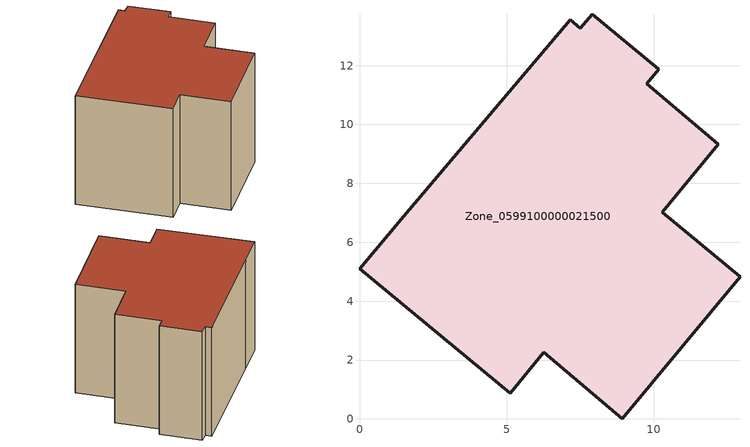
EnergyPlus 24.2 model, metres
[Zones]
Zone_0599100000021500
 floor ground (C_G): 1.5,6.89 7.15,13.56 7.5,13.27 7.91,13.75 10.16,11.87 9.75,11.39 12.19,9.33 10.28,7.02 12.92,4.82 8.92,0 6.26,2.26 5.12,0.87 0,5.09 z0
 wall outside (C_F): 12.19,9.33 9.75,11.39 10.16,11.87 7.91,13.75 7.5,13.27 7.15,13.56 1.5,6.89 0,5.09 5.12,0.87 6.26,2.26 8.92,0 12.92,4.82 10.28,7.02 12.19,9.33 z0:8.37
 roof outside (C_R): 8.92,0 12.92,4.82 10.28,7.02 12.19,9.33 9.75,11.39 10.16,11.87 7.91,13.75 7.5,13.27 7.15,13.56 1.5,6.89 0,5.09 5.12,0.87 6.26,2.26 z8.37
[BUILDING]
Pand.0599100000021500: North Axis=0; Terrain=City; Loads Convergence Tolerance Value=0.04; Temperature Convergence Tolerance Value=0.4; Solar Distribution=FullExterior; Maximum Number of Warmup Days=25; Minimum Number of Warmup Days=1
[Site:Location]
Rotterdam.The.Hague.AP_ZH_NLD Design_Conditions: Latitude=51.96; Longitude=4.45; Time Zone=1; Elevation=-4.5
[SITE:GROUNDTEMPERATURE:BUILDINGSURFACE]
18, 18, 18, 18, 18, 18, 18, 18, 18, 18, 18, 18
[MATERIAL] Thermal Absorptance=0.9; Solar Absorptance=0.7; Visible Absorptance=0.7
Name | Roughness | Thickness | Conductivity | Density | Specific Heat
G.TC.1946-1964 | MediumSmooth | 0.15 | 1 | 540 | 1210
F.TC.1946-1964 | Rough | 0.3 | 0.857143 | 1920 | 840
R.TC.1946-1964 | MediumRough | 0.2 | 0.235294 | 1500 | 1000
[CONSTRUCTION]
C_G: G.TC.1946-1964
C_F: F.TC.1946-1964
C_R: R.TC.1946-1964
[ZONE]
Zone_0599100000021500: Type=1; Multiplier=1; Ceiling Height=Autocalculate; Volume=Autocalculate; Floor Area=autocalculate; Part of Total Floor Area=Yes
[ZONEINFILTRATION:DESIGNFLOWRATE]
Infil_Zone_0599100000021500: Zone or ZoneList or Space or SpaceList=Zone_0599100000021500; Schedule=AlwaysOn; Design Flow Rate Calculation Method=Flow/Area; Flow Rate per Floor Area=0.003; Constant Term Coefficient=1; Temperature Term Coefficient=0; Velocity Term Coefficient=0; Velocity Squared Term Coefficient=0
[HVACTEMPLATE:ZONE:IDEALLOADSAIRSYSTEM]
Zone_0599100000021500: Maximum Heating Supply Air Temperature=50; Minimum Cooling Supply Air Temperature=13; Maximum Heating Supply Air Humidity Ratio=0.0156; Minimum Cooling Supply Air Humidity Ratio=0.0077; Heating Limit=NoLimit; Cooling Limit=NoLimit; Dehumidification Control Type=ConstantSensibleHeatRatio; Cooling Sensible Heat Ratio=0.7; Dehumidification Setpoint=60; Humidification Control Type=None; Humidification Setpoint=30; Outdoor Air Method=None; Outdoor Air Flow Rate per Person=0.00944; Outdoor Air Flow Rate per Zone Floor Area=0; Outdoor Air Flow Rate per Zone=0; Demand Controlled Ventilation Type=None; Outdoor Air Economizer Type=NoEconomizer; Heat Recovery Type=None; Sensible Heat Recovery Effectiveness=0.7; Latent Heat Recovery Effectiveness=0.65
[ZONECONTROL:THERMOSTAT]
ThermostatControl_Zone_0599100000021500: Zone or ZoneList=Zone_0599100000021500; Control Type Schedule=DualSetpointControlType; Control 1=Thermostat_Zone_0599100000021500; Temperature Difference Between Cutout And Setpoint=0
[THERMOSTATSETPOINT:DUALSETPOINT]
Thermostat_Zone_0599100000021500: Heating Setpoint Temperature Schedule=HeatingSetpoint_Zone_0599100000021500; Cooling Setpoint Temperature Schedule=CoolingSetpoint_Zone_0599100000021500
[SCHEDULE:COMPACT]
HeatingSetpoint_Zone_0599100000021500: Through: 12/31, For: AllDays, Until: 24:00, 21
CoolingSetpoint_Zone_0599100000021500: Through: 12/31, For: AllDays, Until: 24:00, 24
DualSetpointControlType: Through: 12/31, For: AllDays, Until: 24:00, 4
AlwaysOn: Through: 12/31, For: AllDays, Until: 24:00, 1
